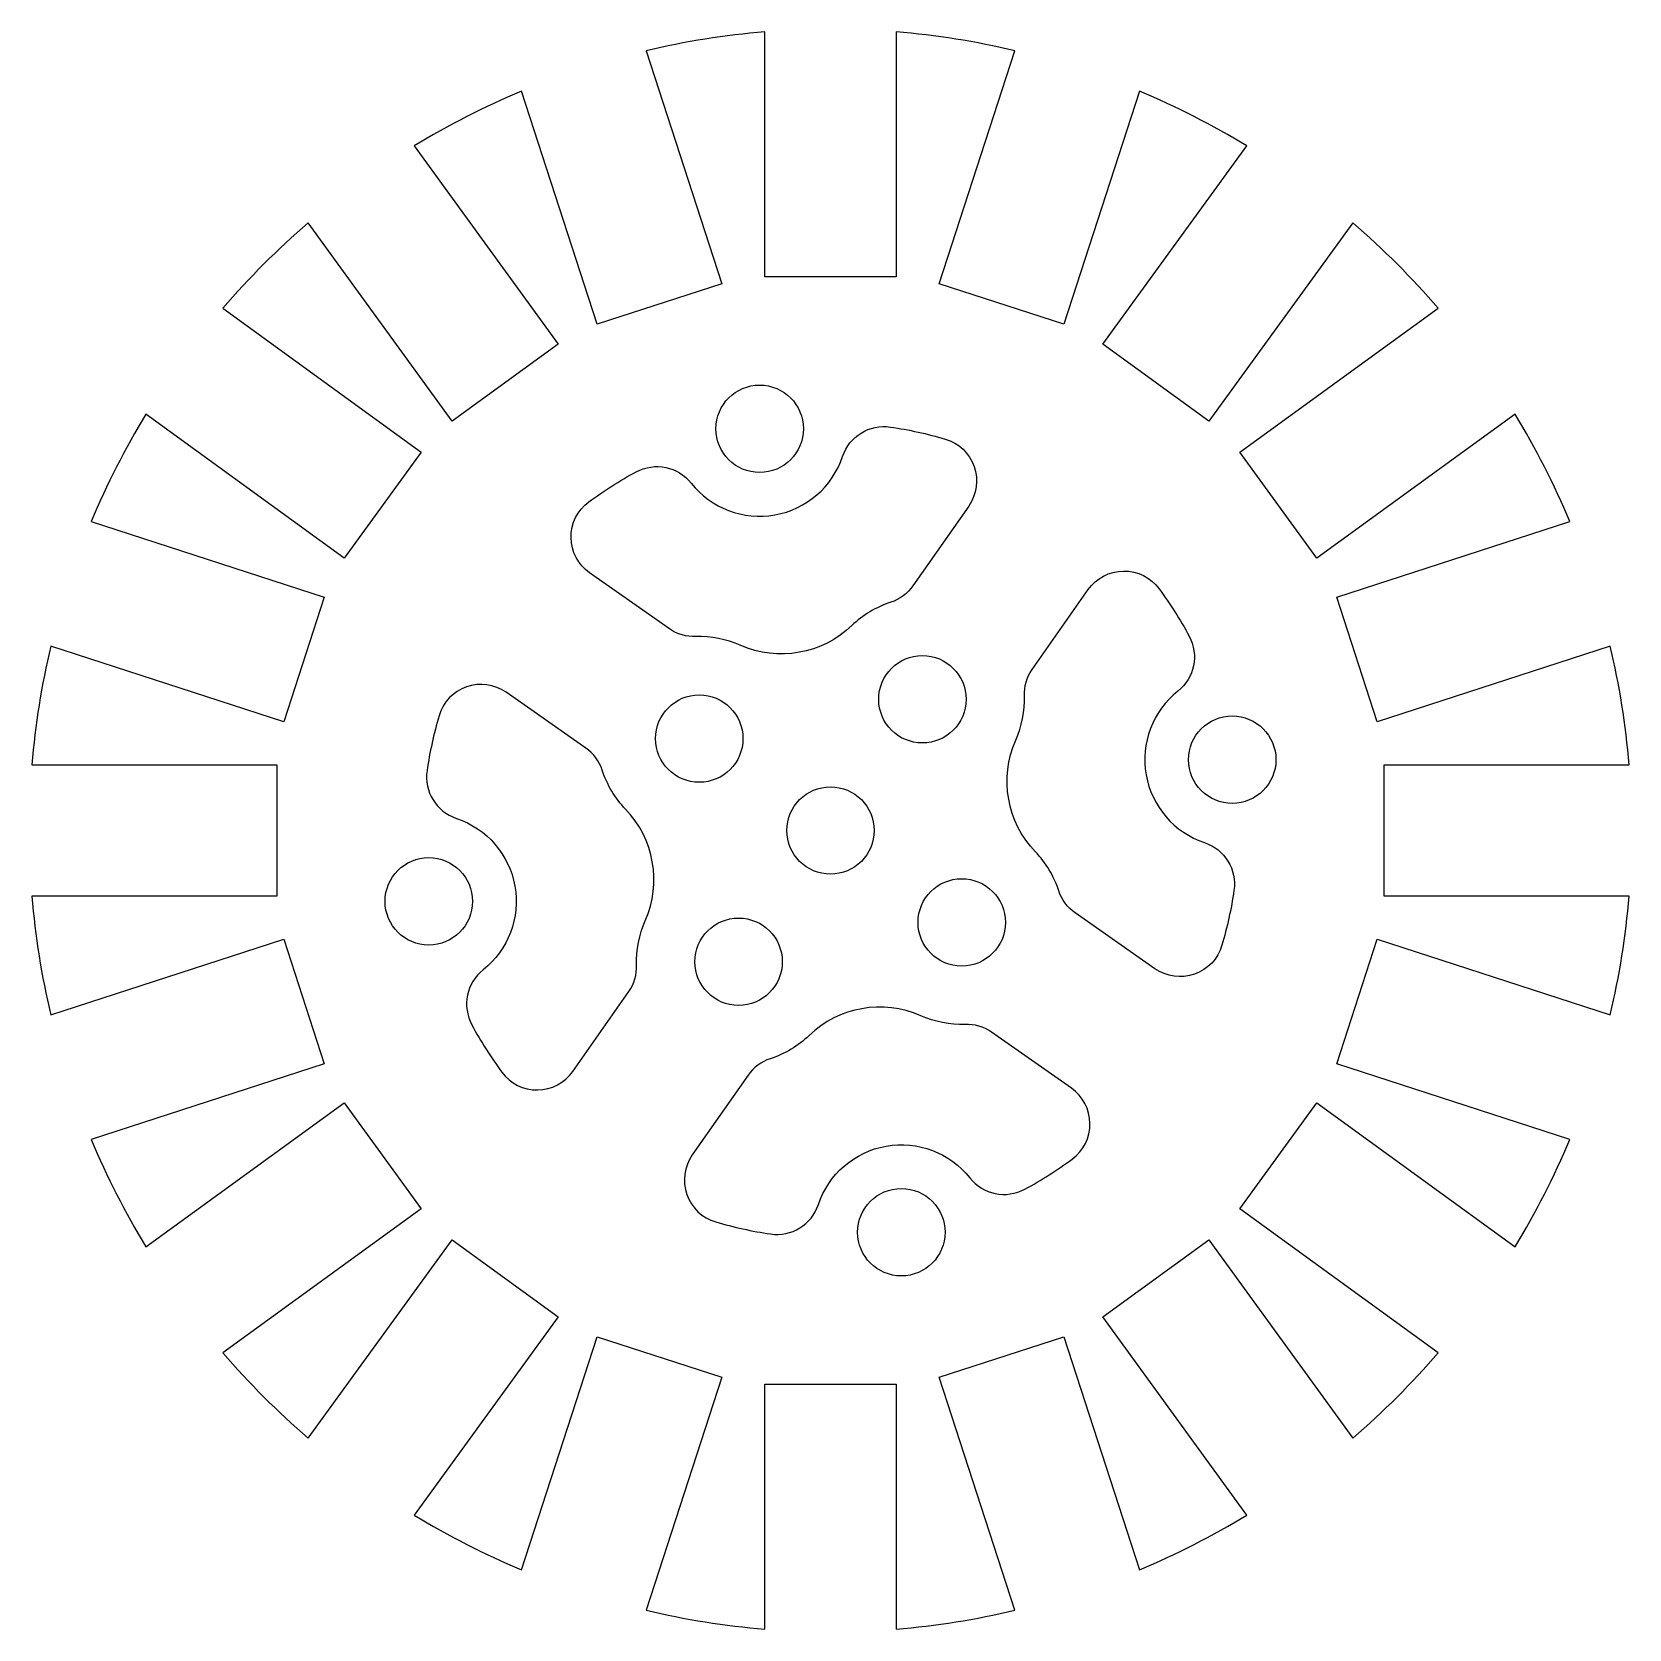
# Model space of a CAD drawing. Header units: millimetres. Extents: x -27.4 to 27.4, y -27.4 to 27.4.
import ezdxf

# ---------------------------------------------------------------- set-up
doc = ezdxf.new("R2010")
doc.units = ezdxf.units.MM
doc.layers.get('0').update_dxf_attribs({"linetype": 'CONTINUOUS'})

msp = doc.modelspace()

# ---------------------------------------------------------------- linework, layer by layer
for points in [[(-26.762, -6.33), (-18.765, -3.731), (-17.375, -8.011), (-25.371, -10.609, 0.037603), (-23.496, -14.29), (-16.694, -9.348), (-14.049, -12.988), (-20.851, -17.93, 0.037603), (-17.93, -20.851), (-12.988, -14.049), (-9.348, -16.694), (-14.29, -23.496, 0.037603), (-10.609, -25.371), (-8.011, -17.375), (-3.731, -18.765), (-6.33, -26.762, 0.037603), (-2.25, -27.408), (-2.25, -19), (2.25, -19), (2.25, -27.408, 0.037603), (6.33, -26.762), (3.731, -18.765), (8.011, -17.375), (10.609, -25.371, 0.037603), (14.29, -23.496), (9.348, -16.694), (12.988, -14.049), (17.93, -20.851, 0.037603), (20.851, -17.93), (14.049, -12.988), (16.694, -9.348), (23.496, -14.29, 0.037603), (25.371, -10.609), (17.375, -8.011), (18.765, -3.731), (26.762, -6.33, 0.037603), (27.408, -2.25), (19, -2.25), (19, 2.25), (27.408, 2.25, 0.037603), (26.762, 6.33), (18.765, 3.731), (17.375, 8.011), (25.371, 10.609, 0.037603), (23.496, 14.29), (16.694, 9.348), (14.049, 12.988), (20.851, 17.93, 0.037603), (17.93, 20.851), (12.988, 14.049), (9.348, 16.694), (14.29, 23.496, 0.037603), (10.609, 25.371), (8.011, 17.375), (3.731, 18.765), (6.33, 26.762, 0.037603), (2.25, 27.408), (2.25, 19), (-2.25, 19), (-2.25, 27.408, 0.037603), (-6.33, 26.762), (-3.731, 18.765), (-8.011, 17.375), (-10.609, 25.371, 0.037603), (-14.29, 23.496), (-9.348, 16.694), (-12.988, 14.049), (-17.93, 20.851, 0.037603), (-20.851, 17.93), (-14.049, 12.988), (-16.694, 9.348), (-23.496, 14.29, 0.037603), (-25.371, 10.609), (-17.375, 8.011), (-18.765, 3.731), (-26.762, 6.33, 0.037603), (-27.408, 2.25), (-19, 2.25), (-19, -2.25), (-27.408, -2.25, 0.037603)], [(4.745, 11.135), (2.828, 8.397, -0.162278), (2.066, 7.832, 0.11226), (0.734, 7.034, -0.303356), (-3.096, 6.358, 0.11226), (-4.62, 6.653, -0.162278), (-5.529, 6.923), (-8.267, 8.841, -0.513174), (-8.295, 11.278, -0.034405), (-6.671, 12.309, -0.364061), (-4.781, 11.922, 0.595683), (0.415, 12.839, -0.364061), (2.059, 13.848, -0.034405), (3.938, 13.435, -0.513174)], [(11.135, -4.745), (8.397, -2.828, -0.162278), (7.832, -2.066, 0.11226), (7.034, -0.734, -0.303356), (6.358, 3.096, 0.11226), (6.653, 4.62, -0.162278), (6.923, 5.529), (8.841, 8.267, -0.513174), (11.278, 8.295, -0.034405), (12.309, 6.671, -0.364061), (11.922, 4.781, 0.595683), (12.839, -0.415, -0.364061), (13.848, -2.059, -0.034405), (13.435, -3.938, -0.513174)], [(-11.278, -8.295, 0.513174), (-8.841, -8.267), (-6.923, -5.529, 0.162278), (-6.653, -4.62, -0.11226), (-6.358, -3.096, 0.303356), (-7.034, 0.734, -0.11226), (-7.832, 2.066, 0.162278), (-8.397, 2.828), (-11.135, 4.745, 0.513174), (-13.435, 3.938, 0.034405), (-13.848, 2.059, 0.364061), (-12.839, 0.415, -0.595683), (-11.922, -4.781, 0.364061), (-12.309, -6.671, 0.034405)], [(6.671, -12.309, 0.034405), (8.295, -11.278, 0.513174), (8.267, -8.841), (5.529, -6.923, 0.162278), (4.62, -6.653, -0.11226), (3.096, -6.358, 0.303356), (-0.734, -7.034, -0.11226), (-2.066, -7.832, 0.162278), (-2.828, -8.397), (-4.745, -11.135, 0.513174), (-3.938, -13.435, 0.034405), (-2.059, -13.848, 0.364061), (-0.415, -12.839, -0.595683), (4.781, -11.922, 0.364061)]]:
    msp.add_lwpolyline(points, format="xyb", close=True)
for centre in [(-2.431, 13.787), (3.155, 4.505), (-4.505, 3.155), (13.787, 2.431), (0, 0), (-13.787, -2.431), (4.505, -3.155), (-3.155, -4.505), (2.431, -13.787)]:
    msp.add_circle(centre, 1.5)

doc.saveas('drawing.dxf')
